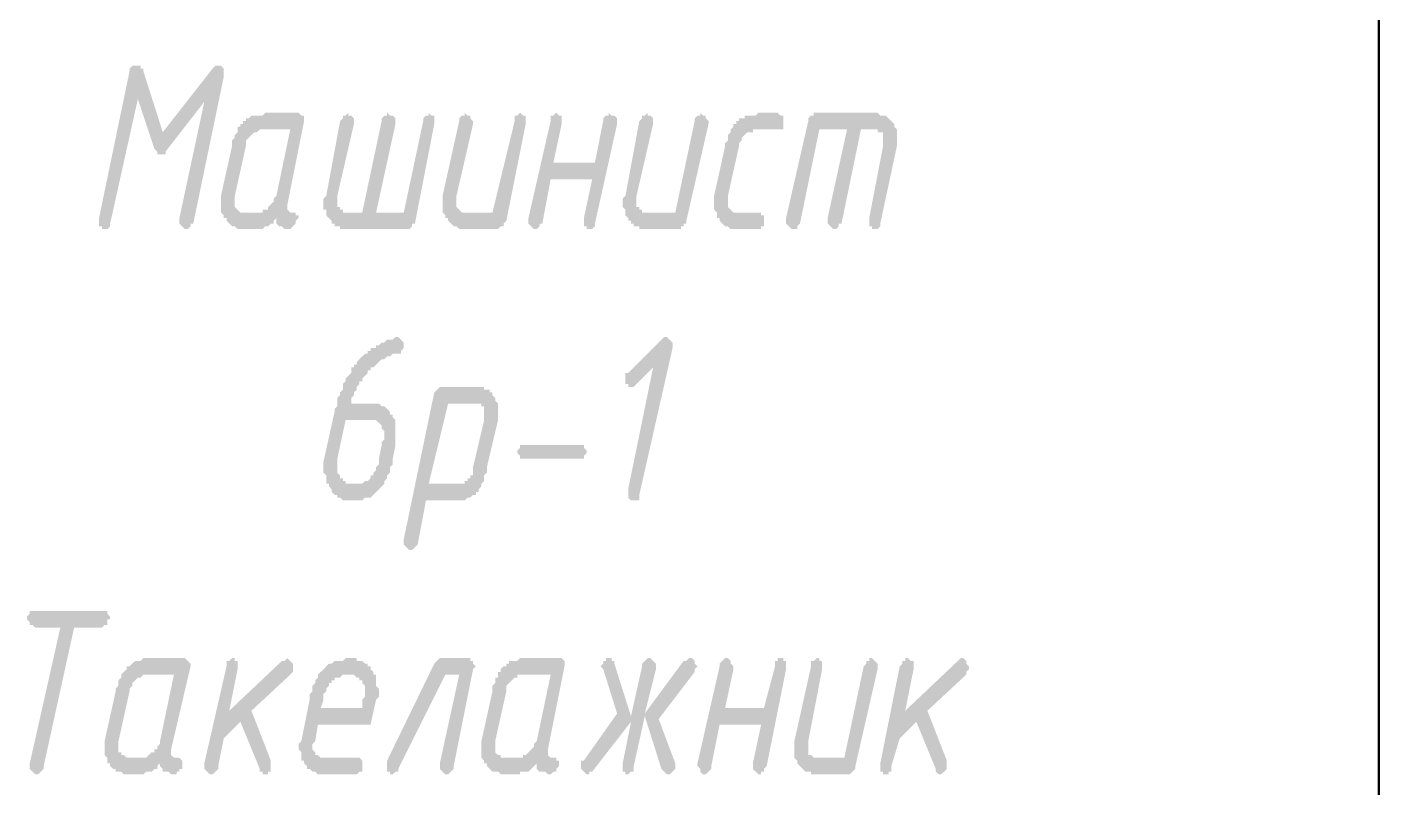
# Model space of a CAD drawing. Header units: millimetres. Extents: x 2279 to 5236, y 896 to 2828.
# Drawn here: x 4522.08 to 4542.74, y 2098.36 to 2110 of the extents above; entities that cross this region are included whole.
import ezdxf

# ---------------------------------------------------------------- set-up
doc = ezdxf.new("R2010")
doc.units = ezdxf.units.MM
doc.layers.add('PDF _!!ТОНКАЯ', color=7, linetype='Continuous')

msp = doc.modelspace()

# ---------------------------------------------------------------- hatches: boundary and pattern name
at = {"layer": 'PDF _!!ТОНКАЯ', "transparency": 33554559}
for points in [[(4523.775, 2108.902), (4523.352, 2106.997), (4523.352, 2106.997), (4523.352, 2106.955), (4523.309, 2106.912), (4523.309, 2106.912), (4523.267, 2106.912), (4523.225, 2106.912), (4523.225, 2106.955), (4523.182, 2106.955), (4523.182, 2106.997), (4523.182, 2107.039), (4523.182, 2107.039), (4523.182, 2107.082), (4523.182, 2107.082), (4523.648, 2109.326), (4523.648, 2109.368), (4523.69, 2109.41), (4523.69, 2109.41), (4523.733, 2109.41), (4523.733, 2109.41), (4523.775, 2109.41), (4523.817, 2109.41), (4523.817, 2109.368), (4523.86, 2109.368), (4523.86, 2109.326), (4524.156, 2108.394), (4524.918, 2109.368), (4524.961, 2109.41), (4524.961, 2109.41), (4525.003, 2109.41), (4525.045, 2109.41), (4525.045, 2109.41), (4525.088, 2109.368), (4525.088, 2109.368), (4525.088, 2109.326), (4525.088, 2109.283), (4525.088, 2109.241), (4525.088, 2109.241), (4524.622, 2106.997), (4524.58, 2106.997), (4524.58, 2106.955), (4524.537, 2106.912), (4524.537, 2106.912), (4524.495, 2106.912), (4524.495, 2106.912), (4524.453, 2106.955), (4524.453, 2106.955), (4524.41, 2106.997), (4524.41, 2107.039), (4524.41, 2107.039), (4524.41, 2107.082), (4524.41, 2107.082), (4524.791, 2108.86), (4524.199, 2108.098), (4524.199, 2108.056), (4524.156, 2108.056), (4524.114, 2108.056), (4524.114, 2108.056), (4524.071, 2108.056), (4524.071, 2108.098), (4524.029, 2108.14)], [(4528.009, 2106.997), (4527.966, 2106.997), (4527.966, 2106.955), (4527.966, 2106.955), (4527.924, 2106.912), (4527.924, 2106.912), (4527.882, 2106.912), (4526.95, 2106.912), (4526.908, 2106.912), (4526.866, 2106.912), (4526.866, 2106.955), (4526.823, 2106.955), (4526.781, 2106.955), (4526.781, 2106.997), (4526.739, 2106.997), (4526.739, 2107.039), (4526.739, 2107.039), (4526.696, 2107.082), (4526.696, 2107.082), (4526.654, 2107.124), (4526.654, 2107.166), (4526.654, 2107.209), (4526.612, 2107.209), (4526.612, 2107.251), (4526.612, 2107.293), (4526.612, 2107.336), (4526.612, 2107.336), (4526.612, 2107.378), (4526.654, 2107.42), (4526.866, 2108.564), (4526.908, 2108.606), (4526.908, 2108.648), (4526.95, 2108.648), (4526.95, 2108.648), (4526.993, 2108.691), (4526.993, 2108.648), (4527.035, 2108.648), (4527.035, 2108.648), (4527.077, 2108.606), (4527.077, 2108.564), (4527.077, 2108.564), (4527.077, 2108.521), (4527.077, 2108.521), (4526.823, 2107.42), (4526.823, 2107.378), (4526.823, 2107.336), (4526.823, 2107.336), (4526.823, 2107.293), (4526.823, 2107.251), (4526.866, 2107.251), (4526.866, 2107.209), (4526.908, 2107.209), (4526.908, 2107.166), (4526.95, 2107.166), (4526.993, 2107.166), (4526.993, 2107.166), (4527.204, 2107.166), (4527.501, 2108.564), (4527.501, 2108.606), (4527.543, 2108.648), (4527.543, 2108.648), (4527.585, 2108.648), (4527.585, 2108.691), (4527.628, 2108.648), (4527.67, 2108.648), (4527.67, 2108.648), (4527.712, 2108.606), (4527.712, 2108.564), (4527.712, 2108.564), (4527.712, 2108.521), (4527.712, 2108.521), (4527.416, 2107.166), (4527.839, 2107.166), (4528.136, 2108.564), (4528.136, 2108.606), (4528.178, 2108.648), (4528.178, 2108.648), (4528.22, 2108.648), (4528.22, 2108.691), (4528.263, 2108.648), (4528.263, 2108.648), (4528.305, 2108.648), (4528.305, 2108.606), (4528.305, 2108.564), (4528.305, 2108.564), (4528.305, 2108.521), (4528.305, 2108.521)], [(4529.533, 2108.564), (4529.533, 2108.606), (4529.533, 2108.648), (4529.575, 2108.648), (4529.575, 2108.648), (4529.617, 2108.691), (4529.66, 2108.648), (4529.66, 2108.648), (4529.702, 2108.648), (4529.702, 2108.606), (4529.702, 2108.564), (4529.702, 2108.564), (4529.702, 2108.521), (4529.702, 2108.521), (4529.406, 2107.039), (4529.363, 2106.997), (4529.363, 2106.997), (4529.363, 2106.955), (4529.321, 2106.955), (4529.279, 2106.912), (4529.279, 2106.912), (4529.279, 2106.912), (4528.728, 2106.912), (4528.728, 2106.912), (4528.686, 2106.912), (4528.644, 2106.955), (4528.644, 2106.955), (4528.601, 2106.955), (4528.559, 2106.997), (4528.559, 2106.997), (4528.517, 2107.039), (4528.517, 2107.039), (4528.517, 2107.082), (4528.474, 2107.082), (4528.474, 2107.124), (4528.432, 2107.166), (4528.432, 2107.209), (4528.432, 2107.251), (4528.432, 2107.251), (4528.432, 2107.293), (4528.432, 2107.336), (4528.432, 2107.336), (4528.432, 2107.378), (4528.432, 2107.42), (4528.686, 2108.564), (4528.686, 2108.606), (4528.728, 2108.648), (4528.728, 2108.648), (4528.771, 2108.648), (4528.771, 2108.691), (4528.813, 2108.648), (4528.855, 2108.648), (4528.855, 2108.648), (4528.855, 2108.606), (4528.898, 2108.564), (4528.898, 2108.564), (4528.898, 2108.521), (4528.898, 2108.521), (4528.644, 2107.42), (4528.644, 2107.378), (4528.644, 2107.336), (4528.644, 2107.336), (4528.644, 2107.293), (4528.644, 2107.251), (4528.644, 2107.251), (4528.686, 2107.209), (4528.686, 2107.209), (4528.728, 2107.166), (4528.728, 2107.166), (4528.771, 2107.166), (4528.813, 2107.166), (4529.194, 2107.166)], [(4530.718, 2107.674), (4530.083, 2107.674), (4529.956, 2106.997), (4529.914, 2106.997), (4529.914, 2106.955), (4529.871, 2106.912), (4529.871, 2106.912), (4529.829, 2106.912), (4529.829, 2106.912), (4529.787, 2106.955), (4529.787, 2106.955), (4529.744, 2106.997), (4529.744, 2107.039), (4529.744, 2107.039), (4529.744, 2107.082), (4529.744, 2107.082), (4530.083, 2108.564), (4530.083, 2108.606), (4530.083, 2108.648), (4530.125, 2108.648), (4530.125, 2108.648), (4530.168, 2108.691), (4530.21, 2108.648), (4530.21, 2108.648), (4530.252, 2108.648), (4530.252, 2108.606), (4530.252, 2108.564), (4530.252, 2108.564), (4530.252, 2108.521), (4530.252, 2108.521), (4530.125, 2107.929), (4530.76, 2107.929), (4530.887, 2108.564), (4530.887, 2108.606), (4530.93, 2108.648), (4530.93, 2108.648), (4530.972, 2108.648), (4530.972, 2108.691), (4531.014, 2108.648), (4531.057, 2108.648), (4531.057, 2108.648), (4531.099, 2108.606), (4531.099, 2108.564), (4531.099, 2108.564), (4531.099, 2108.521), (4531.099, 2108.521), (4530.76, 2106.997), (4530.76, 2106.997), (4530.76, 2106.955), (4530.718, 2106.912), (4530.676, 2106.912), (4530.676, 2106.912), (4530.633, 2106.912), (4530.633, 2106.955), (4530.591, 2106.955), (4530.591, 2106.997), (4530.591, 2107.039), (4530.591, 2107.039), (4530.591, 2107.082), (4530.591, 2107.082)], [(4532.284, 2108.564), (4532.284, 2108.606), (4532.327, 2108.648), (4532.327, 2108.648), (4532.369, 2108.648), (4532.369, 2108.691), (4532.411, 2108.648), (4532.454, 2108.648), (4532.454, 2108.648), (4532.454, 2108.606), (4532.496, 2108.564), (4532.496, 2108.564), (4532.496, 2108.521), (4532.496, 2108.521), (4532.157, 2107.039), (4532.157, 2106.997), (4532.115, 2106.997), (4532.115, 2106.955), (4532.073, 2106.955), (4532.073, 2106.912), (4532.03, 2106.912), (4532.03, 2106.912), (4531.522, 2106.912), (4531.48, 2106.912), (4531.438, 2106.912), (4531.438, 2106.955), (4531.395, 2106.955), (4531.353, 2106.955), (4531.353, 2106.997), (4531.311, 2106.997), (4531.311, 2107.039), (4531.268, 2107.039), (4531.268, 2107.082), (4531.268, 2107.082), (4531.226, 2107.124), (4531.226, 2107.166), (4531.226, 2107.209), (4531.184, 2107.251), (4531.184, 2107.251), (4531.184, 2107.293), (4531.184, 2107.336), (4531.184, 2107.336), (4531.184, 2107.378), (4531.226, 2107.42), (4531.438, 2108.564), (4531.48, 2108.606), (4531.48, 2108.648), (4531.522, 2108.648), (4531.522, 2108.648), (4531.565, 2108.691), (4531.565, 2108.648), (4531.607, 2108.648), (4531.607, 2108.648), (4531.649, 2108.606), (4531.649, 2108.564), (4531.649, 2108.564), (4531.649, 2108.521), (4531.649, 2108.521), (4531.395, 2107.42), (4531.395, 2107.378), (4531.395, 2107.336), (4531.395, 2107.336), (4531.395, 2107.293), (4531.395, 2107.251), (4531.438, 2107.251), (4531.438, 2107.209), (4531.48, 2107.209), (4531.48, 2107.166), (4531.522, 2107.166), (4531.565, 2107.166), (4531.565, 2107.166), (4531.988, 2107.166)], [(4533.216, 2106.912), (4532.877, 2106.912), (4532.877, 2106.912), (4532.835, 2106.912), (4532.792, 2106.955), (4532.792, 2106.955), (4532.75, 2106.955), (4532.708, 2106.997), (4532.708, 2106.997), (4532.665, 2107.039), (4532.665, 2107.039), (4532.665, 2107.082), (4532.623, 2107.082), (4532.623, 2107.124), (4532.623, 2107.166), (4532.581, 2107.209), (4532.581, 2107.251), (4532.581, 2107.251), (4532.581, 2107.293), (4532.581, 2107.336), (4532.581, 2107.336), (4532.581, 2107.378), (4532.581, 2107.42), (4532.75, 2108.183), (4532.75, 2108.225), (4532.792, 2108.267), (4532.792, 2108.31), (4532.792, 2108.352), (4532.792, 2108.352), (4532.835, 2108.394), (4532.835, 2108.437), (4532.877, 2108.479), (4532.877, 2108.479), (4532.877, 2108.521), (4532.919, 2108.521), (4532.919, 2108.564), (4532.919, 2108.564), (4532.962, 2108.564), (4532.962, 2108.606), (4533.004, 2108.606), (4533.046, 2108.606), (4533.046, 2108.648), (4533.089, 2108.648), (4533.131, 2108.648), (4533.131, 2108.648), (4533.173, 2108.648), (4533.216, 2108.648), (4533.258, 2108.691), (4533.258, 2108.691), (4533.554, 2108.691), (4533.597, 2108.648), (4533.597, 2108.648), (4533.639, 2108.648), (4533.639, 2108.606), (4533.639, 2108.564), (4533.639, 2108.564), (4533.639, 2108.521), (4533.639, 2108.479), (4533.639, 2108.437), (4533.597, 2108.437), (4533.597, 2108.437), (4533.554, 2108.437), (4533.216, 2108.437), (4533.173, 2108.437), (4533.173, 2108.394), (4533.131, 2108.394), (4533.089, 2108.394), (4533.089, 2108.394), (4533.046, 2108.352), (4533.046, 2108.352), (4533.004, 2108.31), (4533.004, 2108.31), (4533.004, 2108.267), (4532.962, 2108.225), (4532.962, 2108.183), (4532.962, 2108.183), (4532.792, 2107.42), (4532.792, 2107.378), (4532.792, 2107.336), (4532.792, 2107.336), (4532.792, 2107.293), (4532.792, 2107.251), (4532.792, 2107.251), (4532.835, 2107.209), (4532.835, 2107.209), (4532.877, 2107.166), (4532.877, 2107.166), (4532.919, 2107.166), (4532.962, 2107.166), (4533.216, 2107.166), (4533.258, 2107.166), (4533.3, 2107.166), (4533.3, 2107.124), (4533.343, 2107.124), (4533.343, 2107.082), (4533.343, 2107.039), (4533.343, 2106.997), (4533.343, 2106.955), (4533.3, 2106.955), (4533.3, 2106.912), (4533.258, 2106.912), (4533.216, 2106.912)], [(4534.02, 2108.564), (4534.02, 2108.606), (4534.062, 2108.648), (4534.062, 2108.648), (4534.105, 2108.648), (4534.105, 2108.691), (4535.079, 2108.691), (4535.121, 2108.648), (4535.121, 2108.648), (4535.163, 2108.648), (4535.206, 2108.648), (4535.206, 2108.648), (4535.248, 2108.606), (4535.248, 2108.606), (4535.29, 2108.564), (4535.29, 2108.564), (4535.333, 2108.521), (4535.333, 2108.479), (4535.333, 2108.479), (4535.375, 2108.437), (4535.375, 2108.394), (4535.375, 2108.352), (4535.375, 2108.31), (4535.375, 2108.267), (4535.375, 2108.267), (4535.375, 2108.225), (4535.375, 2108.183), (4535.375, 2108.183), (4535.121, 2106.997), (4535.121, 2106.997), (4535.121, 2106.955), (4535.079, 2106.912), (4535.036, 2106.912), (4535.036, 2106.912), (4534.994, 2106.912), (4534.994, 2106.955), (4534.952, 2106.955), (4534.952, 2106.997), (4534.952, 2107.039), (4534.952, 2107.039), (4534.952, 2107.082), (4534.952, 2107.082), (4535.163, 2108.183), (4535.163, 2108.225), (4535.163, 2108.267), (4535.163, 2108.267), (4535.163, 2108.31), (4535.163, 2108.31), (4535.163, 2108.352), (4535.163, 2108.394), (4535.121, 2108.394), (4535.079, 2108.394), (4535.079, 2108.437), (4535.036, 2108.437), (4535.036, 2108.437), (4534.825, 2108.437), (4534.528, 2106.997), (4534.486, 2106.997), (4534.486, 2106.955), (4534.443, 2106.912), (4534.443, 2106.912), (4534.401, 2106.912), (4534.401, 2106.912), (4534.359, 2106.955), (4534.359, 2106.955), (4534.316, 2106.997), (4534.316, 2107.039), (4534.316, 2107.039), (4534.316, 2107.082), (4534.316, 2107.082), (4534.613, 2108.437), (4534.189, 2108.437), (4533.893, 2106.997), (4533.893, 2106.997), (4533.851, 2106.955), (4533.851, 2106.912), (4533.808, 2106.912), (4533.808, 2106.912), (4533.766, 2106.912), (4533.724, 2106.955), (4533.724, 2106.955), (4533.681, 2106.997), (4533.681, 2107.039), (4533.681, 2107.039), (4533.681, 2107.082), (4533.681, 2107.082)], [(4531.649, 2104.796), (4531.395, 2104.542), (4531.353, 2104.499), (4531.311, 2104.499), (4531.311, 2104.499), (4531.268, 2104.499), (4531.268, 2104.542), (4531.226, 2104.542), (4531.226, 2104.584), (4531.226, 2104.626), (4531.226, 2104.626), (4531.226, 2104.669), (4531.226, 2104.711), (4531.268, 2104.711), (4531.776, 2105.219), (4531.819, 2105.261), (4531.819, 2105.261), (4531.819, 2105.261), (4531.861, 2105.261), (4531.903, 2105.219), (4531.903, 2105.219), (4531.946, 2105.177), (4531.946, 2105.177), (4531.946, 2105.134), (4531.946, 2105.092), (4531.946, 2105.092), (4531.438, 2102.848), (4531.438, 2102.806), (4531.438, 2102.764), (4531.395, 2102.764), (4531.353, 2102.764), (4531.353, 2102.764), (4531.311, 2102.764), (4531.311, 2102.764), (4531.268, 2102.806), (4531.268, 2102.806), (4531.268, 2102.848), (4531.268, 2102.891), (4531.268, 2102.933), (4531.268, 2102.933)], [(4530.506, 2103.399), (4529.702, 2103.399), (4529.66, 2103.399), (4529.617, 2103.399), (4529.617, 2103.399), (4529.617, 2103.441), (4529.575, 2103.483), (4529.575, 2103.483), (4529.575, 2103.526), (4529.617, 2103.568), (4529.617, 2103.61), (4529.66, 2103.61), (4529.66, 2103.61), (4529.702, 2103.61), (4530.506, 2103.61), (4530.549, 2103.61), (4530.591, 2103.61), (4530.591, 2103.61), (4530.591, 2103.568), (4530.633, 2103.526), (4530.633, 2103.483), (4530.633, 2103.483), (4530.591, 2103.441), (4530.591, 2103.399), (4530.591, 2103.399), (4530.549, 2103.399), (4530.506, 2103.399)], [(4522.801, 2100.816), (4522.336, 2098.7), (4522.336, 2098.657), (4522.293, 2098.615), (4522.293, 2098.615), (4522.251, 2098.573), (4522.251, 2098.573), (4522.209, 2098.573), (4522.166, 2098.615), (4522.166, 2098.615), (4522.124, 2098.657), (4522.124, 2098.7), (4522.124, 2098.7), (4522.124, 2098.742), (4522.124, 2098.742), (4522.59, 2100.816), (4522.209, 2100.816), (4522.166, 2100.859), (4522.124, 2100.859), (4522.124, 2100.859), (4522.124, 2100.901), (4522.082, 2100.943), (4522.082, 2100.943), (4522.082, 2100.986), (4522.124, 2101.028), (4522.124, 2101.07), (4522.124, 2101.07), (4522.166, 2101.07), (4522.209, 2101.07), (4523.225, 2101.07), (4523.267, 2101.07), (4523.309, 2101.07), (4523.309, 2101.07), (4523.309, 2101.028), (4523.352, 2100.986), (4523.352, 2100.943), (4523.309, 2100.943), (4523.309, 2100.901), (4523.309, 2100.859), (4523.267, 2100.859), (4523.267, 2100.859), (4523.225, 2100.816)], [(4525.342, 2099.377), (4525.088, 2099.123), (4525.003, 2098.7), (4525.003, 2098.657), (4524.961, 2098.615), (4524.961, 2098.615), (4524.918, 2098.573), (4524.918, 2098.573), (4524.876, 2098.573), (4524.834, 2098.615), (4524.834, 2098.615), (4524.791, 2098.657), (4524.791, 2098.7), (4524.791, 2098.7), (4524.791, 2098.742), (4524.791, 2098.742), (4525.13, 2100.224), (4525.13, 2100.266), (4525.13, 2100.308), (4525.172, 2100.308), (4525.215, 2100.351), (4525.215, 2100.351), (4525.257, 2100.351), (4525.257, 2100.308), (4525.299, 2100.308), (4525.299, 2100.266), (4525.299, 2100.266), (4525.299, 2100.224), (4525.299, 2100.181), (4525.299, 2100.181), (4525.172, 2099.546), (4525.977, 2100.308), (4526.019, 2100.308), (4526.061, 2100.351), (4526.061, 2100.351), (4526.061, 2100.351), (4526.104, 2100.308), (4526.104, 2100.308), (4526.146, 2100.266), (4526.146, 2100.224), (4526.146, 2100.224), (4526.146, 2100.181), (4526.146, 2100.139), (4526.104, 2100.097), (4526.104, 2100.097), (4525.511, 2099.546), (4525.807, 2098.784), (4525.807, 2098.742), (4525.807, 2098.7), (4525.807, 2098.657), (4525.807, 2098.657), (4525.807, 2098.615), (4525.765, 2098.615), (4525.765, 2098.573), (4525.723, 2098.573), (4525.68, 2098.573), (4525.68, 2098.615), (4525.638, 2098.615), (4525.638, 2098.657)], [(4528.813, 2100.351), (4528.855, 2100.351), (4528.855, 2100.308), (4528.898, 2100.308), (4528.898, 2100.266), (4528.898, 2100.266), (4528.94, 2100.224), (4528.898, 2100.181), (4528.898, 2100.181), (4528.601, 2098.7), (4528.601, 2098.657), (4528.559, 2098.615), (4528.559, 2098.615), (4528.517, 2098.573), (4528.517, 2098.573), (4528.474, 2098.573), (4528.432, 2098.615), (4528.432, 2098.615), (4528.39, 2098.657), (4528.39, 2098.7), (4528.39, 2098.7), (4528.39, 2098.742), (4528.39, 2098.742), (4528.686, 2100.097), (4528.474, 2100.097), (4527.755, 2098.657), (4527.755, 2098.615), (4527.712, 2098.615), (4527.67, 2098.573), (4527.67, 2098.573), (4527.628, 2098.573), (4527.628, 2098.615), (4527.585, 2098.615), (4527.585, 2098.657), (4527.585, 2098.657), (4527.585, 2098.7), (4527.585, 2098.742), (4527.585, 2098.784), (4528.305, 2100.266), (4528.347, 2100.308), (4528.347, 2100.308), (4528.39, 2100.351), (4528.39, 2100.351)], [(4531.522, 2099.462), (4531.353, 2098.7), (4531.353, 2098.657), (4531.353, 2098.615), (4531.311, 2098.615), (4531.268, 2098.573), (4531.268, 2098.573), (4531.226, 2098.573), (4531.226, 2098.615), (4531.184, 2098.615), (4531.184, 2098.657), (4531.184, 2098.7), (4531.184, 2098.7), (4531.184, 2098.742), (4531.184, 2098.742), (4531.311, 2099.377), (4530.718, 2098.615), (4530.676, 2098.615), (4530.676, 2098.573), (4530.633, 2098.573), (4530.633, 2098.573), (4530.591, 2098.615), (4530.591, 2098.615), (4530.549, 2098.657), (4530.549, 2098.7), (4530.549, 2098.7), (4530.549, 2098.742), (4530.549, 2098.784), (4530.591, 2098.784), (4531.099, 2099.504), (4530.887, 2100.181), (4530.887, 2100.181), (4530.845, 2100.224), (4530.887, 2100.266), (4530.887, 2100.266), (4530.887, 2100.308), (4530.93, 2100.308), (4530.93, 2100.351), (4530.972, 2100.351), (4531.014, 2100.351), (4531.014, 2100.308), (4531.057, 2100.308), (4531.057, 2100.266), (4531.057, 2100.266), (4531.311, 2099.462), (4531.48, 2100.224), (4531.48, 2100.266), (4531.522, 2100.308), (4531.522, 2100.308), (4531.565, 2100.351), (4531.565, 2100.351), (4531.607, 2100.351), (4531.649, 2100.308), (4531.649, 2100.308), (4531.692, 2100.266), (4531.692, 2100.266), (4531.692, 2100.224), (4531.692, 2100.181), (4531.692, 2100.181), (4531.522, 2099.504), (4532.115, 2100.308), (4532.157, 2100.308), (4532.2, 2100.351), (4532.2, 2100.351), (4532.242, 2100.351), (4532.284, 2100.308), (4532.284, 2100.308), (4532.284, 2100.266), (4532.327, 2100.224), (4532.327, 2100.224), (4532.284, 2100.181), (4532.284, 2100.139), (4532.284, 2100.139), (4531.734, 2099.419), (4531.988, 2098.742), (4531.988, 2098.742), (4531.988, 2098.7), (4531.988, 2098.657), (4531.988, 2098.657), (4531.946, 2098.615), (4531.946, 2098.615), (4531.903, 2098.573), (4531.903, 2098.573), (4531.861, 2098.573), (4531.819, 2098.615), (4531.819, 2098.615), (4531.776, 2098.657), (4531.776, 2098.657)], [(4533.3, 2099.335), (4532.665, 2099.335), (4532.538, 2098.7), (4532.538, 2098.657), (4532.496, 2098.615), (4532.496, 2098.615), (4532.454, 2098.573), (4532.454, 2098.573), (4532.411, 2098.573), (4532.369, 2098.615), (4532.369, 2098.615), (4532.369, 2098.657), (4532.327, 2098.7), (4532.327, 2098.7), (4532.327, 2098.742), (4532.327, 2098.742), (4532.665, 2100.224), (4532.665, 2100.266), (4532.708, 2100.308), (4532.708, 2100.308), (4532.75, 2100.351), (4532.75, 2100.351), (4532.792, 2100.351), (4532.835, 2100.308), (4532.835, 2100.308), (4532.835, 2100.266), (4532.877, 2100.224), (4532.877, 2100.224), (4532.877, 2100.181), (4532.877, 2100.181), (4532.75, 2099.589), (4533.343, 2099.589), (4533.512, 2100.224), (4533.512, 2100.266), (4533.512, 2100.308), (4533.554, 2100.308), (4533.554, 2100.351), (4533.597, 2100.351), (4533.639, 2100.351), (4533.639, 2100.308), (4533.681, 2100.308), (4533.681, 2100.266), (4533.681, 2100.266), (4533.681, 2100.224), (4533.681, 2100.181), (4533.681, 2100.181), (4533.385, 2098.7), (4533.343, 2098.657), (4533.343, 2098.615), (4533.3, 2098.615), (4533.3, 2098.573), (4533.258, 2098.573), (4533.258, 2098.573), (4533.216, 2098.615), (4533.216, 2098.615), (4533.173, 2098.657), (4533.173, 2098.7), (4533.173, 2098.7), (4533.173, 2098.742), (4533.173, 2098.742)], [(4534.867, 2100.224), (4534.909, 2100.266), (4534.909, 2100.308), (4534.952, 2100.308), (4534.952, 2100.351), (4534.994, 2100.351), (4534.994, 2100.351), (4535.036, 2100.308), (4535.036, 2100.308), (4535.079, 2100.266), (4535.079, 2100.266), (4535.079, 2100.224), (4535.079, 2100.181), (4535.079, 2100.181), (4534.74, 2098.7), (4534.74, 2098.657), (4534.74, 2098.657), (4534.698, 2098.615), (4534.698, 2098.615), (4534.655, 2098.573), (4534.613, 2098.573), (4534.613, 2098.573), (4534.105, 2098.573), (4534.062, 2098.573), (4534.062, 2098.615), (4534.02, 2098.615), (4533.978, 2098.615), (4533.978, 2098.615), (4533.935, 2098.657), (4533.935, 2098.657), (4533.893, 2098.7), (4533.893, 2098.7), (4533.851, 2098.742), (4533.851, 2098.784), (4533.851, 2098.784), (4533.808, 2098.827), (4533.808, 2098.869), (4533.808, 2098.911), (4533.808, 2098.954), (4533.808, 2098.954), (4533.808, 2098.996), (4533.808, 2099.038), (4533.808, 2099.081), (4533.808, 2099.081), (4534.062, 2100.224), (4534.062, 2100.266), (4534.062, 2100.308), (4534.105, 2100.308), (4534.147, 2100.351), (4534.147, 2100.351), (4534.189, 2100.351), (4534.189, 2100.308), (4534.232, 2100.308), (4534.232, 2100.266), (4534.232, 2100.266), (4534.232, 2100.224), (4534.232, 2100.181), (4534.232, 2100.181), (4534.02, 2099.081), (4534.02, 2099.038), (4534.02, 2098.996), (4534.02, 2098.996), (4534.02, 2098.954), (4534.02, 2098.911), (4534.02, 2098.911), (4534.02, 2098.869), (4534.062, 2098.869), (4534.062, 2098.869), (4534.105, 2098.827), (4534.147, 2098.827), (4534.147, 2098.827), (4534.571, 2098.827)], [(4535.671, 2099.377), (4535.417, 2099.123), (4535.29, 2098.7), (4535.29, 2098.657), (4535.29, 2098.615), (4535.248, 2098.615), (4535.248, 2098.573), (4535.206, 2098.573), (4535.163, 2098.573), (4535.163, 2098.615), (4535.121, 2098.615), (4535.121, 2098.657), (4535.121, 2098.7), (4535.121, 2098.7), (4535.121, 2098.742), (4535.121, 2098.742), (4535.417, 2100.224), (4535.46, 2100.266), (4535.46, 2100.308), (4535.502, 2100.308), (4535.502, 2100.351), (4535.544, 2100.351), (4535.544, 2100.351), (4535.587, 2100.308), (4535.629, 2100.308), (4535.629, 2100.266), (4535.629, 2100.266), (4535.629, 2100.224), (4535.629, 2100.181), (4535.629, 2100.181), (4535.502, 2099.546), (4536.306, 2100.308), (4536.306, 2100.308), (4536.349, 2100.351), (4536.349, 2100.351), (4536.391, 2100.351), (4536.433, 2100.308), (4536.433, 2100.308), (4536.433, 2100.266), (4536.476, 2100.224), (4536.476, 2100.224), (4536.476, 2100.181), (4536.433, 2100.139), (4536.433, 2100.097), (4536.433, 2100.097), (4535.841, 2099.546), (4536.137, 2098.784), (4536.137, 2098.742), (4536.137, 2098.7), (4536.137, 2098.657), (4536.137, 2098.657), (4536.095, 2098.615), (4536.095, 2098.615), (4536.052, 2098.573), (4536.052, 2098.573), (4536.01, 2098.573), (4535.968, 2098.615), (4535.968, 2098.615), (4535.968, 2098.657)]]:
    msp.add_hatch(color=256, dxfattribs=at).paths.add_polyline_path(points)
h = msp.add_hatch(color=256, dxfattribs=at)
h.paths.add_polyline_path([(4525.426, 2107.166), (4525.596, 2107.166), (4525.638, 2107.166), (4525.68, 2107.166), (4525.68, 2107.209), (4525.723, 2107.209), (4525.765, 2107.209), (4525.765, 2107.251), (4525.807, 2107.293), (4525.807, 2107.293), (4525.85, 2107.336), (4525.85, 2107.378), (4525.85, 2107.378), (4525.892, 2107.42), (4526.104, 2108.437), (4525.68, 2108.437), (4525.638, 2108.437), (4525.596, 2108.394), (4525.596, 2108.394), (4525.553, 2108.394), (4525.553, 2108.394), (4525.511, 2108.352), (4525.511, 2108.352), (4525.469, 2108.31), (4525.469, 2108.31), (4525.426, 2108.267), (4525.426, 2108.225), (4525.426, 2108.183), (4525.426, 2108.183), (4525.257, 2107.42), (4525.257, 2107.378), (4525.257, 2107.336), (4525.257, 2107.336), (4525.257, 2107.293), (4525.257, 2107.251), (4525.257, 2107.251), (4525.299, 2107.209), (4525.299, 2107.209), (4525.342, 2107.166), (4525.342, 2107.166), (4525.384, 2107.166), (4525.426, 2107.166)], flags=0)
h.paths.add_polyline_path([(4525.342, 2106.912), (4525.342, 2106.912), (4525.299, 2106.912), (4525.257, 2106.955), (4525.215, 2106.955), (4525.215, 2106.955), (4525.172, 2106.997), (4525.172, 2106.997), (4525.13, 2107.039), (4525.13, 2107.039), (4525.13, 2107.082), (4525.088, 2107.082), (4525.088, 2107.124), (4525.045, 2107.166), (4525.045, 2107.209), (4525.045, 2107.209), (4525.045, 2107.251), (4525.045, 2107.293), (4525.045, 2107.293), (4525.045, 2107.336), (4525.045, 2107.378), (4525.045, 2107.42), (4525.215, 2108.183), (4525.215, 2108.225), (4525.215, 2108.267), (4525.257, 2108.31), (4525.257, 2108.352), (4525.257, 2108.352), (4525.299, 2108.394), (4525.299, 2108.437), (4525.299, 2108.479), (4525.342, 2108.479), (4525.342, 2108.521), (4525.384, 2108.521), (4525.384, 2108.564), (4525.384, 2108.564), (4525.426, 2108.564), (4525.426, 2108.606), (4525.469, 2108.606), (4525.469, 2108.606), (4525.511, 2108.648), (4525.553, 2108.648), (4525.553, 2108.648), (4525.596, 2108.648), (4525.638, 2108.648), (4525.68, 2108.648), (4525.723, 2108.691), (4525.723, 2108.691), (4526.231, 2108.691), (4526.273, 2108.648), (4526.315, 2108.648), (4526.315, 2108.648), (4526.315, 2108.606), (4526.315, 2108.564), (4526.315, 2108.564), (4526.061, 2107.293), (4526.061, 2107.251), (4526.061, 2107.251), (4526.061, 2107.209), (4526.061, 2107.209), (4526.104, 2107.166), (4526.104, 2107.166), (4526.146, 2107.166), (4526.146, 2107.166), (4526.188, 2107.166), (4526.188, 2107.124), (4526.231, 2107.124), (4526.231, 2107.082), (4526.188, 2107.039), (4526.188, 2106.997), (4526.188, 2106.997), (4526.146, 2106.955), (4526.146, 2106.955), (4526.104, 2106.912), (4526.104, 2106.912), (4526.061, 2106.912), (4526.061, 2106.912), (4526.019, 2106.912), (4525.977, 2106.955), (4525.934, 2106.955), (4525.934, 2106.955), (4525.892, 2106.997), (4525.892, 2106.997), (4525.892, 2107.039), (4525.892, 2107.082), (4525.85, 2107.039), (4525.85, 2106.997), (4525.807, 2106.997), (4525.807, 2106.997), (4525.765, 2106.955), (4525.723, 2106.955), (4525.723, 2106.955), (4525.68, 2106.912), (4525.638, 2106.912), (4525.596, 2106.912), (4525.596, 2106.912), (4525.553, 2106.912)], flags=0)
h = msp.add_hatch(color=256, dxfattribs=at)
h.paths.add_polyline_path([(4527.077, 2103.018), (4527.077, 2103.018), (4527.12, 2103.018), (4527.162, 2103.018), (4527.204, 2103.018), (4527.204, 2103.018), (4527.247, 2103.06), (4527.247, 2103.06), (4527.289, 2103.06), (4527.331, 2103.102), (4527.331, 2103.102), (4527.331, 2103.145), (4527.374, 2103.145), (4527.374, 2103.187), (4527.416, 2103.229), (4527.416, 2103.229), (4527.416, 2103.272), (4527.458, 2103.314), (4527.458, 2103.356), (4527.458, 2103.399), (4527.501, 2103.61), (4527.501, 2103.653), (4527.543, 2103.695), (4527.543, 2103.737), (4527.543, 2103.78), (4527.543, 2103.822), (4527.543, 2103.822), (4527.501, 2103.864), (4527.501, 2103.907), (4527.501, 2103.907), (4527.458, 2103.949), (4527.458, 2103.949), (4527.416, 2103.991), (4527.416, 2103.991), (4527.374, 2103.991), (4527.331, 2103.991), (4527.289, 2103.991), (4527.289, 2103.991), (4526.95, 2103.991), (4526.823, 2103.399), (4526.823, 2103.356), (4526.823, 2103.314), (4526.823, 2103.272), (4526.823, 2103.229), (4526.823, 2103.187), (4526.823, 2103.187), (4526.866, 2103.145), (4526.866, 2103.102), (4526.908, 2103.102), (4526.908, 2103.102), (4526.908, 2103.06), (4526.95, 2103.06), (4526.95, 2103.018), (4526.993, 2103.018), (4527.035, 2103.018), (4527.077, 2103.018), (4527.077, 2103.018)], flags=0)
h.paths.add_polyline_path([(4526.993, 2102.764), (4526.993, 2102.764), (4526.95, 2102.764), (4526.908, 2102.764), (4526.908, 2102.764), (4526.866, 2102.806), (4526.866, 2102.806), (4526.823, 2102.806), (4526.823, 2102.848), (4526.781, 2102.848), (4526.739, 2102.891), (4526.739, 2102.933), (4526.739, 2102.933), (4526.696, 2102.975), (4526.696, 2103.018), (4526.654, 2103.018), (4526.654, 2103.06), (4526.654, 2103.102), (4526.654, 2103.145), (4526.612, 2103.187), (4526.612, 2103.229), (4526.612, 2103.229), (4526.612, 2103.272), (4526.612, 2103.314), (4526.612, 2103.356), (4526.612, 2103.356), (4526.781, 2104.118), (4526.781, 2104.161), (4526.823, 2104.203), (4526.823, 2104.245), (4526.823, 2104.288), (4526.823, 2104.33), (4526.866, 2104.372), (4526.866, 2104.415), (4526.866, 2104.415), (4526.908, 2104.457), (4526.908, 2104.499), (4526.908, 2104.542), (4526.95, 2104.584), (4526.95, 2104.584), (4526.95, 2104.626), (4526.993, 2104.669), (4526.993, 2104.669), (4527.035, 2104.711), (4527.035, 2104.753), (4527.035, 2104.796), (4527.077, 2104.796), (4527.077, 2104.838), (4527.12, 2104.838), (4527.12, 2104.88), (4527.162, 2104.923), (4527.162, 2104.923), (4527.204, 2104.965), (4527.204, 2104.965), (4527.247, 2105.007), (4527.289, 2105.007), (4527.289, 2105.05), (4527.331, 2105.05), (4527.331, 2105.092), (4527.374, 2105.092), (4527.416, 2105.092), (4527.416, 2105.134), (4527.458, 2105.134), (4527.501, 2105.177), (4527.501, 2105.177), (4527.543, 2105.177), (4527.585, 2105.219), (4527.585, 2105.219), (4527.628, 2105.219), (4527.67, 2105.219), (4527.712, 2105.261), (4527.712, 2105.261), (4527.712, 2105.261), (4527.712, 2105.261), (4527.755, 2105.261), (4527.797, 2105.219), (4527.797, 2105.219), (4527.839, 2105.177), (4527.839, 2105.177), (4527.839, 2105.134), (4527.839, 2105.092), (4527.797, 2105.05), (4527.797, 2105.05), (4527.797, 2105.007), (4527.755, 2105.007), (4527.755, 2105.007), (4527.712, 2105.007), (4527.67, 2105.007), (4527.628, 2104.965), (4527.628, 2104.965), (4527.585, 2104.965), (4527.543, 2104.923), (4527.543, 2104.923), (4527.501, 2104.923), (4527.458, 2104.88), (4527.458, 2104.88), (4527.416, 2104.838), (4527.416, 2104.838), (4527.374, 2104.796), (4527.331, 2104.796), (4527.331, 2104.753), (4527.289, 2104.753), (4527.289, 2104.711), (4527.247, 2104.669), (4527.247, 2104.669), (4527.204, 2104.626), (4527.204, 2104.584), (4527.162, 2104.584), (4527.162, 2104.542), (4527.12, 2104.499), (4527.12, 2104.499), (4527.12, 2104.457), (4527.077, 2104.415), (4527.077, 2104.372), (4527.077, 2104.372), (4527.035, 2104.33), (4527.035, 2104.288), (4527.035, 2104.245), (4527.331, 2104.245), (4527.374, 2104.245), (4527.416, 2104.245), (4527.416, 2104.245), (4527.458, 2104.245), (4527.501, 2104.203), (4527.501, 2104.203), (4527.543, 2104.203), (4527.585, 2104.161), (4527.585, 2104.161), (4527.628, 2104.118), (4527.628, 2104.118), (4527.628, 2104.076), (4527.67, 2104.076), (4527.67, 2104.034), (4527.712, 2103.991), (4527.712, 2103.949), (4527.712, 2103.949), (4527.712, 2103.907), (4527.712, 2103.864), (4527.712, 2103.822), (4527.712, 2103.78), (4527.712, 2103.78), (4527.712, 2103.737), (4527.712, 2103.695), (4527.712, 2103.653), (4527.712, 2103.61), (4527.67, 2103.399), (4527.67, 2103.314), (4527.628, 2103.272), (4527.628, 2103.272), (4527.628, 2103.229), (4527.628, 2103.187), (4527.585, 2103.145), (4527.585, 2103.102), (4527.543, 2103.06), (4527.543, 2103.06), (4527.543, 2103.018), (4527.501, 2102.975), (4527.501, 2102.975), (4527.458, 2102.933), (4527.458, 2102.933), (4527.416, 2102.891), (4527.416, 2102.891), (4527.374, 2102.848), (4527.374, 2102.848), (4527.331, 2102.806), (4527.331, 2102.806), (4527.289, 2102.806), (4527.289, 2102.806), (4527.247, 2102.806), (4527.204, 2102.764), (4527.204, 2102.764), (4527.162, 2102.764), (4527.12, 2102.764), (4527.077, 2102.764), (4527.077, 2102.764), (4527.035, 2102.764), (4526.993, 2102.764)], flags=0)
h = msp.add_hatch(color=256, dxfattribs=at)
h.paths.add_polyline_path([(4528.305, 2104.415), (4528.347, 2104.457), (4528.347, 2104.457), (4528.39, 2104.499), (4528.39, 2104.499), (4528.432, 2104.499), (4528.982, 2104.499), (4528.982, 2104.499), (4529.025, 2104.499), (4529.067, 2104.499), (4529.067, 2104.457), (4529.109, 2104.457), (4529.152, 2104.457), (4529.152, 2104.415), (4529.194, 2104.415), (4529.194, 2104.372), (4529.194, 2104.372), (4529.236, 2104.33), (4529.236, 2104.288), (4529.279, 2104.245), (4529.279, 2104.245), (4529.279, 2104.203), (4529.279, 2104.161), (4529.279, 2104.118), (4529.279, 2104.118), (4529.279, 2104.076), (4529.279, 2104.034), (4529.279, 2103.991), (4529.109, 2103.272), (4529.109, 2103.229), (4529.109, 2103.187), (4529.067, 2103.145), (4529.067, 2103.102), (4529.067, 2103.06), (4529.025, 2103.018), (4529.025, 2102.975), (4529.025, 2102.975), (4528.982, 2102.933), (4528.982, 2102.891), (4528.94, 2102.891), (4528.94, 2102.848), (4528.898, 2102.848), (4528.898, 2102.848), (4528.855, 2102.806), (4528.855, 2102.806), (4528.813, 2102.806), (4528.771, 2102.764), (4528.771, 2102.764), (4528.728, 2102.764), (4528.686, 2102.764), (4528.644, 2102.764), (4528.601, 2102.764), (4528.601, 2102.764), (4528.178, 2102.764), (4528.051, 2102.086), (4528.009, 2102.044), (4528.009, 2102.044), (4527.966, 2102.002), (4527.966, 2102.002), (4527.924, 2102.002), (4527.924, 2102.002), (4527.882, 2102.044), (4527.882, 2102.044), (4527.839, 2102.086), (4527.839, 2102.086), (4527.839, 2102.129), (4527.839, 2102.171), (4527.839, 2102.171)], flags=0)
h.paths.add_polyline_path([(4528.517, 2104.245), (4528.22, 2103.018), (4528.644, 2103.018), (4528.686, 2103.018), (4528.728, 2103.018), (4528.728, 2103.018), (4528.771, 2103.018), (4528.771, 2103.06), (4528.813, 2103.06), (4528.813, 2103.102), (4528.855, 2103.102), (4528.855, 2103.145), (4528.898, 2103.145), (4528.898, 2103.187), (4528.898, 2103.229), (4528.898, 2103.272), (4529.067, 2103.991), (4529.067, 2104.034), (4529.067, 2104.076), (4529.067, 2104.076), (4529.067, 2104.118), (4529.067, 2104.161), (4529.067, 2104.203), (4529.025, 2104.203), (4529.025, 2104.245), (4528.982, 2104.245), (4528.982, 2104.245), (4528.94, 2104.245), (4528.898, 2104.245)], flags=0)
h = msp.add_hatch(color=256, dxfattribs=at)
h.paths.add_polyline_path([(4523.648, 2098.827), (4523.86, 2098.827), (4523.86, 2098.827), (4523.902, 2098.827), (4523.944, 2098.869), (4523.944, 2098.869), (4523.987, 2098.911), (4524.029, 2098.911), (4524.029, 2098.954), (4524.071, 2098.954), (4524.071, 2098.996), (4524.114, 2099.038), (4524.114, 2099.081), (4524.114, 2099.081), (4524.326, 2100.097), (4523.902, 2100.097), (4523.86, 2100.097), (4523.86, 2100.097), (4523.817, 2100.054), (4523.775, 2100.054), (4523.775, 2100.054), (4523.733, 2100.012), (4523.733, 2100.012), (4523.69, 2099.97), (4523.69, 2099.97), (4523.69, 2099.927), (4523.648, 2099.885), (4523.648, 2099.843), (4523.648, 2099.843), (4523.479, 2099.081), (4523.479, 2099.038), (4523.479, 2098.996), (4523.479, 2098.996), (4523.479, 2098.954), (4523.479, 2098.911), (4523.521, 2098.911), (4523.521, 2098.869), (4523.521, 2098.869), (4523.563, 2098.869), (4523.606, 2098.827), (4523.606, 2098.827), (4523.648, 2098.827)], flags=0)
h.paths.add_polyline_path([(4523.606, 2098.573), (4523.563, 2098.573), (4523.521, 2098.615), (4523.521, 2098.615), (4523.479, 2098.615), (4523.436, 2098.615), (4523.436, 2098.657), (4523.394, 2098.657), (4523.352, 2098.7), (4523.352, 2098.7), (4523.352, 2098.742), (4523.309, 2098.742), (4523.309, 2098.784), (4523.309, 2098.827), (4523.267, 2098.869), (4523.267, 2098.911), (4523.267, 2098.954), (4523.267, 2098.954), (4523.267, 2098.996), (4523.267, 2099.038), (4523.267, 2099.038), (4523.267, 2099.081), (4523.436, 2099.843), (4523.436, 2099.885), (4523.479, 2099.927), (4523.479, 2099.97), (4523.479, 2100.012), (4523.521, 2100.054), (4523.521, 2100.054), (4523.521, 2100.097), (4523.563, 2100.139), (4523.563, 2100.139), (4523.606, 2100.181), (4523.606, 2100.224), (4523.606, 2100.224), (4523.606, 2100.224), (4523.648, 2100.224), (4523.69, 2100.266), (4523.69, 2100.266), (4523.733, 2100.308), (4523.733, 2100.308), (4523.775, 2100.308), (4523.817, 2100.308), (4523.817, 2100.308), (4523.86, 2100.351), (4523.902, 2100.351), (4523.944, 2100.351), (4523.987, 2100.351), (4524.495, 2100.351), (4524.495, 2100.351), (4524.537, 2100.308), (4524.537, 2100.308), (4524.58, 2100.266), (4524.58, 2100.224), (4524.58, 2100.224), (4524.283, 2098.954), (4524.283, 2098.911), (4524.283, 2098.911), (4524.283, 2098.911), (4524.283, 2098.869), (4524.326, 2098.827), (4524.368, 2098.827), (4524.368, 2098.827), (4524.41, 2098.827), (4524.41, 2098.827), (4524.453, 2098.784), (4524.453, 2098.784), (4524.453, 2098.742), (4524.453, 2098.7), (4524.453, 2098.657), (4524.41, 2098.657), (4524.41, 2098.615), (4524.368, 2098.615), (4524.368, 2098.573), (4524.326, 2098.573), (4524.326, 2098.573), (4524.283, 2098.573), (4524.241, 2098.615), (4524.199, 2098.615), (4524.199, 2098.615), (4524.156, 2098.615), (4524.156, 2098.657), (4524.114, 2098.7), (4524.114, 2098.7), (4524.114, 2098.742), (4524.071, 2098.7), (4524.071, 2098.7), (4524.071, 2098.657), (4524.029, 2098.657), (4523.987, 2098.615), (4523.987, 2098.615), (4523.944, 2098.615), (4523.902, 2098.615), (4523.902, 2098.615), (4523.86, 2098.573), (4523.817, 2098.573), (4523.775, 2098.573)], flags=0)
h = msp.add_hatch(color=256, dxfattribs=at)
h.paths.add_polyline_path([(4527.204, 2099.716), (4527.247, 2099.758), (4527.247, 2099.8), (4527.247, 2099.843), (4527.247, 2099.843), (4527.247, 2099.885), (4527.247, 2099.927), (4527.204, 2099.97), (4527.204, 2099.97), (4527.204, 2100.012), (4527.162, 2100.012), (4527.162, 2100.054), (4527.12, 2100.054), (4527.12, 2100.054), (4527.077, 2100.097), (4527.035, 2100.097), (4527.035, 2100.097), (4526.993, 2100.097), (4526.95, 2100.097), (4526.908, 2100.097), (4526.908, 2100.097), (4526.866, 2100.054), (4526.823, 2100.054), (4526.823, 2100.054), (4526.781, 2100.054), (4526.781, 2100.012), (4526.739, 2100.012), (4526.739, 2099.97), (4526.696, 2099.97), (4526.696, 2099.927), (4526.654, 2099.885), (4526.654, 2099.885), (4526.654, 2099.843), (4526.612, 2099.8), (4526.612, 2099.758), (4526.612, 2099.758), (4526.612, 2099.716), (4526.569, 2099.589), (4527.204, 2099.589)], flags=0)
h.paths.add_polyline_path([(4527.416, 2099.716), (4527.331, 2099.335), (4526.527, 2099.335), (4526.485, 2099.081), (4526.442, 2099.038), (4526.442, 2098.996), (4526.442, 2098.996), (4526.442, 2098.954), (4526.485, 2098.911), (4526.485, 2098.911), (4526.485, 2098.869), (4526.527, 2098.869), (4526.527, 2098.869), (4526.569, 2098.827), (4526.612, 2098.827), (4526.612, 2098.827), (4527.12, 2098.827), (4527.162, 2098.827), (4527.162, 2098.827), (4527.204, 2098.784), (4527.204, 2098.784), (4527.204, 2098.742), (4527.204, 2098.7), (4527.204, 2098.657), (4527.204, 2098.657), (4527.204, 2098.615), (4527.162, 2098.615), (4527.12, 2098.573), (4527.12, 2098.573), (4526.569, 2098.573), (4526.527, 2098.573), (4526.485, 2098.615), (4526.485, 2098.615), (4526.442, 2098.615), (4526.442, 2098.615), (4526.4, 2098.657), (4526.358, 2098.657), (4526.358, 2098.7), (4526.358, 2098.7), (4526.315, 2098.742), (4526.315, 2098.784), (4526.273, 2098.784), (4526.273, 2098.827), (4526.273, 2098.869), (4526.273, 2098.911), (4526.231, 2098.954), (4526.231, 2098.954), (4526.231, 2098.996), (4526.231, 2099.038), (4526.273, 2099.081), (4526.273, 2099.081), (4526.4, 2099.716), (4526.4, 2099.758), (4526.4, 2099.8), (4526.442, 2099.843), (4526.442, 2099.885), (4526.442, 2099.927), (4526.485, 2099.97), (4526.485, 2099.97), (4526.485, 2100.012), (4526.527, 2100.054), (4526.527, 2100.097), (4526.527, 2100.097), (4526.569, 2100.139), (4526.569, 2100.139), (4526.612, 2100.181), (4526.612, 2100.181), (4526.654, 2100.224), (4526.654, 2100.224), (4526.696, 2100.266), (4526.696, 2100.266), (4526.739, 2100.266), (4526.739, 2100.266), (4526.781, 2100.308), (4526.823, 2100.308), (4526.866, 2100.308), (4526.866, 2100.308), (4526.908, 2100.308), (4526.95, 2100.351), (4526.993, 2100.351), (4526.993, 2100.351), (4527.035, 2100.351), (4527.077, 2100.351), (4527.12, 2100.351), (4527.12, 2100.308), (4527.162, 2100.308), (4527.204, 2100.308), (4527.204, 2100.308), (4527.247, 2100.266), (4527.289, 2100.266), (4527.289, 2100.224), (4527.331, 2100.224), (4527.331, 2100.181), (4527.331, 2100.181), (4527.374, 2100.139), (4527.374, 2100.097), (4527.416, 2100.097), (4527.416, 2100.054), (4527.416, 2100.012), (4527.416, 2099.97), (4527.416, 2099.927), (4527.458, 2099.885), (4527.458, 2099.843), (4527.458, 2099.843), (4527.458, 2099.8), (4527.458, 2099.758), (4527.416, 2099.716), (4527.416, 2099.716)], flags=0)
h = msp.add_hatch(color=256, dxfattribs=at)
h.paths.add_polyline_path([(4529.406, 2098.827), (4529.617, 2098.827), (4529.617, 2098.827), (4529.66, 2098.827), (4529.66, 2098.869), (4529.702, 2098.869), (4529.744, 2098.911), (4529.744, 2098.911), (4529.787, 2098.954), (4529.787, 2098.954), (4529.829, 2098.996), (4529.829, 2099.038), (4529.871, 2099.081), (4529.871, 2099.081), (4530.083, 2100.097), (4529.66, 2100.097), (4529.617, 2100.097), (4529.575, 2100.097), (4529.575, 2100.054), (4529.533, 2100.054), (4529.533, 2100.054), (4529.49, 2100.012), (4529.49, 2100.012), (4529.448, 2099.97), (4529.448, 2099.97), (4529.406, 2099.927), (4529.406, 2099.885), (4529.406, 2099.843), (4529.406, 2099.843), (4529.236, 2099.081), (4529.236, 2099.038), (4529.236, 2098.996), (4529.236, 2098.996), (4529.236, 2098.954), (4529.236, 2098.911), (4529.236, 2098.911), (4529.279, 2098.869), (4529.279, 2098.869), (4529.321, 2098.869), (4529.321, 2098.827), (4529.363, 2098.827), (4529.406, 2098.827)], flags=0)
h.paths.add_polyline_path([(4529.321, 2098.573), (4529.321, 2098.573), (4529.279, 2098.615), (4529.236, 2098.615), (4529.236, 2098.615), (4529.194, 2098.615), (4529.152, 2098.657), (4529.152, 2098.657), (4529.109, 2098.7), (4529.109, 2098.7), (4529.109, 2098.742), (4529.067, 2098.742), (4529.067, 2098.784), (4529.025, 2098.827), (4529.025, 2098.869), (4529.025, 2098.911), (4529.025, 2098.954), (4529.025, 2098.954), (4529.025, 2098.996), (4529.025, 2099.038), (4529.025, 2099.038), (4529.025, 2099.081), (4529.194, 2099.843), (4529.194, 2099.885), (4529.194, 2099.927), (4529.236, 2099.97), (4529.236, 2100.012), (4529.236, 2100.054), (4529.279, 2100.054), (4529.279, 2100.097), (4529.279, 2100.139), (4529.321, 2100.139), (4529.321, 2100.181), (4529.363, 2100.224), (4529.363, 2100.224), (4529.363, 2100.224), (4529.406, 2100.224), (4529.406, 2100.266), (4529.448, 2100.266), (4529.448, 2100.308), (4529.49, 2100.308), (4529.533, 2100.308), (4529.533, 2100.308), (4529.575, 2100.308), (4529.617, 2100.351), (4529.66, 2100.351), (4529.702, 2100.351), (4529.702, 2100.351), (4530.21, 2100.351), (4530.252, 2100.351), (4530.295, 2100.308), (4530.295, 2100.308), (4530.295, 2100.266), (4530.295, 2100.224), (4530.295, 2100.224), (4530.041, 2098.954), (4530.041, 2098.911), (4530.041, 2098.911), (4530.041, 2098.911), (4530.041, 2098.869), (4530.083, 2098.827), (4530.083, 2098.827), (4530.125, 2098.827), (4530.125, 2098.827), (4530.168, 2098.827), (4530.168, 2098.784), (4530.21, 2098.784), (4530.21, 2098.742), (4530.21, 2098.7), (4530.168, 2098.657), (4530.168, 2098.657), (4530.168, 2098.615), (4530.125, 2098.615), (4530.083, 2098.573), (4530.083, 2098.573), (4530.041, 2098.573), (4530.041, 2098.573), (4529.998, 2098.615), (4529.956, 2098.615), (4529.914, 2098.615), (4529.914, 2098.615), (4529.871, 2098.657), (4529.871, 2098.7), (4529.871, 2098.7), (4529.871, 2098.742), (4529.829, 2098.7), (4529.829, 2098.7), (4529.787, 2098.657), (4529.787, 2098.657), (4529.744, 2098.615), (4529.744, 2098.615), (4529.702, 2098.615), (4529.66, 2098.615), (4529.617, 2098.615), (4529.617, 2098.573), (4529.575, 2098.573), (4529.533, 2098.573)], flags=0)

# ---------------------------------------------------------------- linework, layer by layer
at = {"layer": 'PDF _!!ТОНКАЯ', "lineweight": 50}
msp.add_lwpolyline([(4542.741, 2170.88), (4542.741, 2049.083)], dxfattribs=at)

doc.saveas('drawing.dxf')
